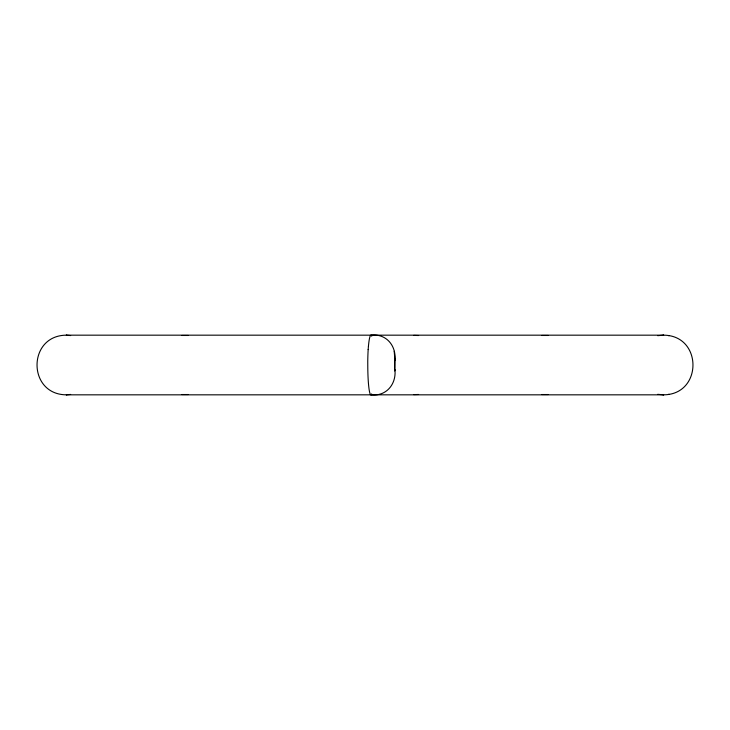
<?xml version="1.0" encoding="UTF-8"?>
<svg xmlns="http://www.w3.org/2000/svg" width="730" height="730" viewBox="0 0 730 730"><rect width="100%" height="100%" fill="white"/><g stroke="black" fill="none" stroke-linecap="round" stroke-linejoin="round"><path stroke-width="1.09" d="M418.6 394.483L413.664 394.611M418.6 335.517L413.664 335.389M394.684 359.069L394.72 370.968L394.912 360.264M368.185 349.57L368.431 346.184M394.921 369.553C396.49 384.007 386.489 396.655 370.849 394.83M66.576 335.17C27.192 335.207 27.192 394.793 66.576 394.83M663.123 394.83C702.899 395.122 702.899 334.878 663.123 335.17M181.77 335.471L188.285 335.471M541.706 335.471L548.212 335.471M657.712 335.672L663.689 335.17L66.302 335.17L70.637 335.572M70.637 394.428L66.302 394.83L663.689 394.83L657.712 394.328M188.285 394.529L181.77 394.529M548.212 394.529L541.706 394.529M668.543 335.672L669.109 335.672M668.543 394.328L669.109 394.328M370.858 335.17C386.498 333.336 396.49 346.002 394.921 360.456L394.218 351.294M394.757 359.078L394.903 360.082M371.661 393.899A30.359 3.248 -89.9 0 1 370.849 394.811A29.757 3.121 90 0 1 367.783 366.332L367.756 361.049A31.837 3.367 90 0 1 368.175 349.488M368.44 346.239A29.757 3.194 -89.9 0 1 371.743 336.22"/></g></svg>
